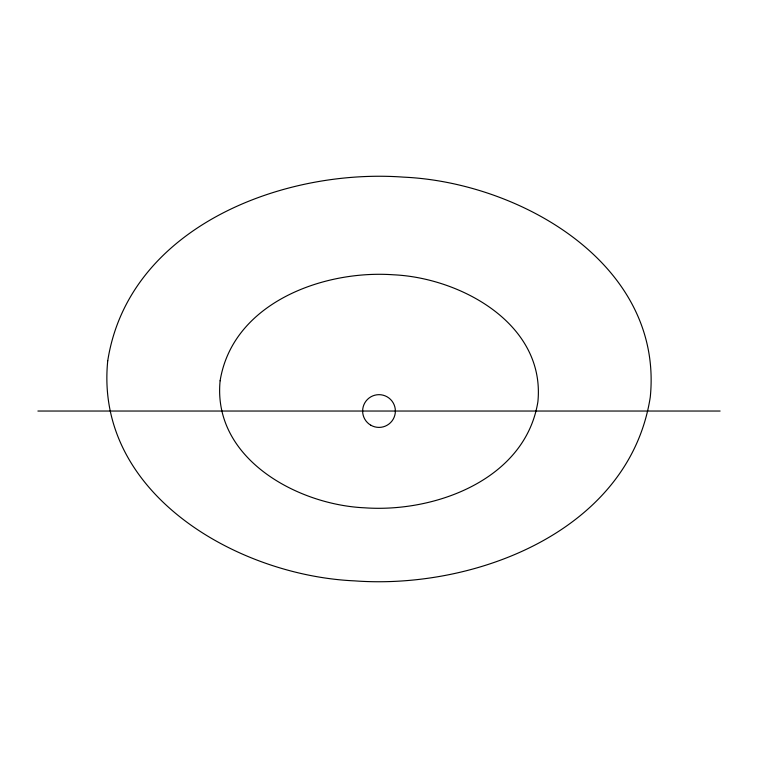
<?xml version="1.0" encoding="UTF-8"?>
<svg xmlns="http://www.w3.org/2000/svg" width="758" height="758" viewBox="0 0 758 758"><rect width="100%" height="100%" fill="white"/><g stroke="black" fill="none" stroke-linecap="round" stroke-linejoin="round"><path stroke-width="1.14" d="M37.9 411.035L720.1 411.035M107.74 360.789C94.276 494.008 238.192 575.71 354.526 580.865C475.171 589.819 629.33 530.837 650.26 397.211C663.724 263.992 519.808 182.29 403.474 177.135C282.829 168.181 128.671 227.163 107.74 360.789M220.114 380.791C212.401 458.486 297.278 504.809 364.664 507.813C434.77 512.834 525.237 479.672 537.886 401.806C545.599 324.111 460.722 277.788 393.336 274.784C323.23 269.763 232.763 302.925 220.114 380.791M370.814 425.21A16.373 16.373 0 0 0 395.373 411.035A16.373 16.373 0 0 0 370.814 396.86A16.373 16.373 0 0 0 370.814 425.21"/></g></svg>
